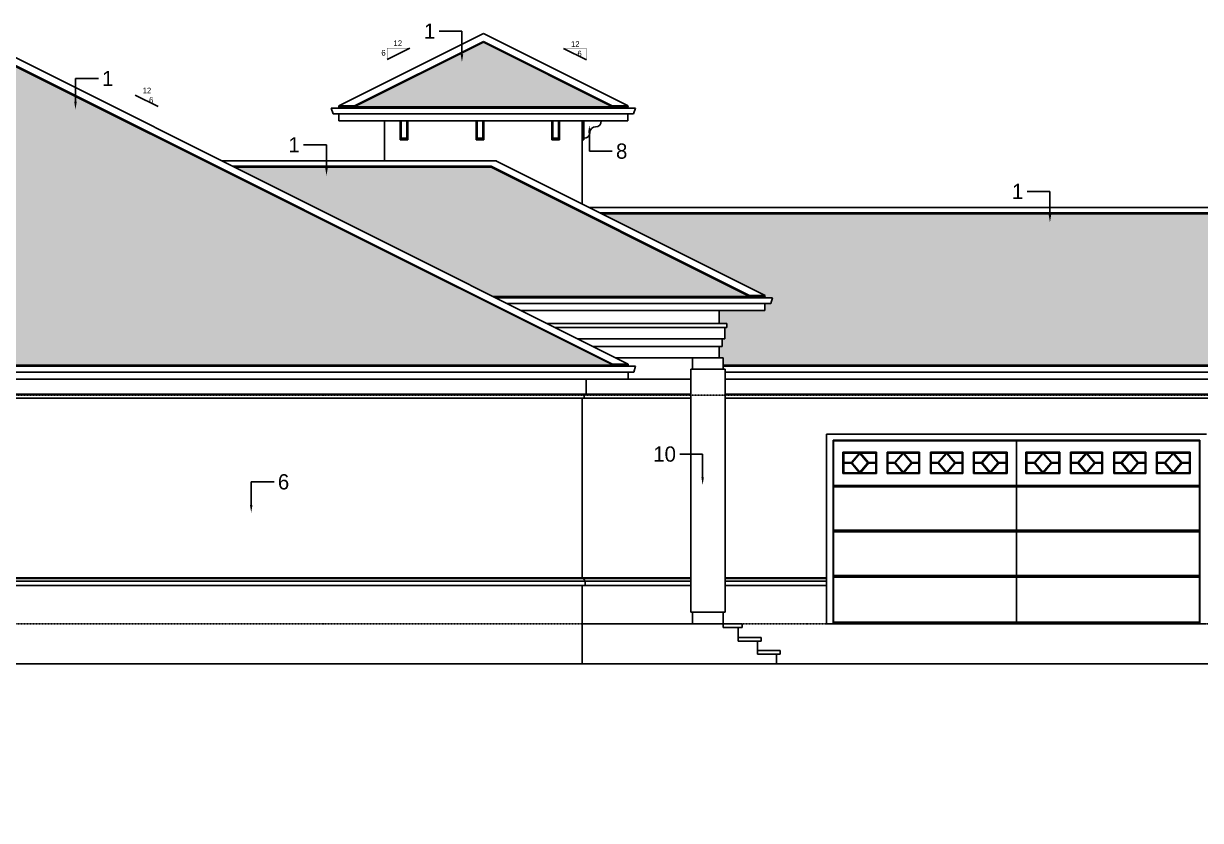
# Model space of a CAD drawing. Header units: inches. Extents: x 0 to 22102, y -19958 to 0.
# Drawn here: x 19097 to 19715, y -9898 to -9479 of the extents above; entities that cross this region are included whole.
import ezdxf
from ezdxf import colors
from ezdxf.entities.mleader import LeaderData, LeaderLine
from ezdxf.math import Vec2, Vec3

# ---------------------------------------------------------------- set-up
doc = ezdxf.new("R2010")
doc.units = ezdxf.units.IN
doc.header["$MEASUREMENT"] = 0
doc.linetypes.add('HIDDEN2', pattern=[0.1875, 0.125, -0.0625])
for name, color, linetype in [('2', 2, 'Continuous'), ('4', 4, 'Continuous'), ('6', 6, 'Continuous'), ('DOOR', 1, 'Continuous'), ('DOOR-INT', 2, 'Continuous'), ('KEY', 3, 'Continuous'), ('NOTES', 1, 'Continuous'), ('ROOF', 3, 'Continuous'), ('STAIR', 2, 'Continuous'), ('WINDOW GLASS', 4, 'Continuous')]:
    doc.layers.add(name, color=color, linetype=linetype)

msp = doc.modelspace()

# ---------------------------------------------------------------- hatches: boundary and pattern name
at = {"layer": 'STAIR'}
h = msp.add_hatch(dxfattribs=at)
h.set_pattern_fill('216', color=9, scale=30, pattern_type=2)
h.set_pattern_definition([(0, (0.9, 0), (7.5, 12), [13.2, -1.8]), (0, (0.9, 0.9), (7.5, 12), [13.2, -1.8]), (90, (14.1, 0), (-7.5, 12), [12, -12]), (90, (15.9, 0), (-7.5, 12), [12, -12])])
h.paths.add_polyline_path([(18062.5927, -9489.17411), (17994.57389, -9523.18352), (18130.35994, -9523.18352), (18130.33199, -9523.04376)])
h.paths.add_polyline_path([(17910.02557, -9556.04844), (17777.03492, -9622.54376), (17777.03492, -9622.57171), (18043.01621, -9622.57171), (18043.01621, -9622.54376)])
h.paths.add_polyline_path([(18141.81757, -9525.43534), (18141.38184, -9526.74253), (18138.38184, -9526.74253), (18138.38184, -9530.43352), (18129.83196, -9530.43352), (18129.73571, -9531.62054), (18129.14958, -9532.64998), (18128.15535, -9533.29403), (18126.97565, -9533.4517), (18125.8295, -9533.77241), (18124.85709, -9534.45864), (18124.17085, -9535.43106), (18123.85014, -9536.5772), (18123.69248, -9537.7569), (18123.04843, -9538.75114), (18122.01899, -9539.33726), (18120.83196, -9539.43352), (18120.83196, -9540.43352), (18119.83196, -9540.43352), (18119.83196, -9641.93796), (18247.32739, -9578.19025)])
h.paths.add_polyline_path([(18298.44866, -9603.75088), (18251.91133, -9580.48222), (18095.83991, -9658.51793), (18095.83991, -9658.54588), (18189.97669, -9658.54588), (18190.0326, -9658.51793), (18189.90837, -9658.02103)])
h.paths.add_polyline_path([(18303.0326, -9606.04285), (18198.08244, -9658.51793), (18198.08244, -9658.54588), (18407.98275, -9658.54588), (18407.98275, -9658.51793)])
h.paths.add_polyline_path([(17976.01109, -9995.08749), (17648.06797, -10159.05904), (17648.06797, -10159.087), (18303.9542, -10159.087), (18303.9542, -10159.05904)])
h.paths.add_polyline_path([(17932.50277, -10012.25771), (17889.49849, -10012.25771), (17595.89581, -10159.05904), (17595.89581, -10159.087), (17639.96222, -10159.087), (17640.01813, -10159.05904), (17639.8939, -10158.56214)])
h.paths.add_polyline_path([(17959.4368, -9998.79069), (17941.28587, -9989.71523), (17902.68551, -10009.01541), (17938.98737, -10009.01541)])
h.paths.add_polyline_path([(18077.16269, -9993.74233), (17982.48864, -9993.74233), (18312.12827, -10158.56214), (18312.00405, -10159.05904), (18312.05995, -10159.087), (18407.79613, -10159.087), (18407.79613, -10159.05904)])
h.paths.add_polyline_path([(19072.01302, -9493.20473), (18963.1809, -9493.20473), (18632.5545, -9658.51793), (18632.5545, -9658.54588), (18742.44875, -9658.54588), (18742.50465, -9658.51793), (18742.38043, -9658.02103)])
h.paths.add_polyline_path([(19078.50465, -9494.54285), (18750.5545, -9658.51793), (18750.5545, -9658.54588), (19406.45481, -9658.54588), (19406.45481, -9658.51793)])
h.paths.add_polyline_path([(19338.58266, -9489.17411), (19270.84336, -9523.04376), (19270.84336, -9523.07171), (19406.32196, -9523.07171), (19406.32196, -9523.04376)])
h.paths.add_polyline_path([(19342.63998, -9554.7068), (19208.00042, -9554.7068), (19343.73025, -9622.57171), (19478.3139, -9622.57171), (19478.3139, -9622.54376)])
h.paths.add_polyline_path([(19745.23693, -9579.14058), (19400.67541, -9579.14058), (19486.48797, -9622.04686), (19486.36375, -9622.54376), (19486.41965, -9622.57171), (19486.36375, -9622.68352), (19486.36375, -9623.24253), (19490.36375, -9623.24253), (19489.36375, -9626.24253), (19486.36375, -9626.24253), (19486.36375, -9629.93352), (19462.36375, -9629.93352), (19462.36375, -9636.80852), (19466.36375, -9636.80852), (19466.36375, -9638.80852), (19465.36375, -9638.80852), (19465.36375, -9644.80852), (19463.86375, -9644.80852), (19463.86375, -9648.80852), (19462.36375, -9648.80852), (19462.36375, -9654.80852), (19464.41373, -9654.80852), (19464.41373, -9658.54588), (19903.99164, -9658.54588), (19903.99164, -9658.51793)])
h.paths.add_polyline_path([(19415.3415, -10013.59935), (19283.17681, -10079.68169), (18785.63998, -10079.68169), (18734.51871, -10105.24233), (18710.51871, -10105.24233), (18602.88528, -10159.05904), (18602.88528, -10159.087), (19706.26089, -10159.087), (19706.26089, -10159.05904)])
h.paths.add_polyline_path([(19192.29425, -9989.71523), (19124.55495, -10023.58488), (19124.55495, -10023.61283), (19260.03355, -10023.61283), (19260.03355, -10023.58488)])
h.paths.add_polyline_path([(19322.87649, -10055.24791), (19244.08339, -10055.24791), (19244.08339, -10076.43939), (19280.49352, -10076.43939)], flags=17)
h.paths.add_polyline_path([(19567.69601, -9993.74585), (19455.0485, -9993.74585), (19419.92544, -10011.30738), (19714.43496, -10158.56214), (19714.31074, -10159.05904), (19714.36664, -10159.087), (19898.32241, -10159.087), (19898.32241, -10159.05904)])

# ---------------------------------------------------------------- linework, layer by layer
at = {"layer": '2', "linetype": 'HIDDEN2'}
for p, q in [((18551.31181, -9674.30852), (19986.51546, -9674.30852)), ((18551.31181, -9794.30852), (19986.51546, -9794.30852))]:
    msp.add_line(p, q, dxfattribs=at)
at = {"layer": '4'}
for p, q in [((19295.0012, -9540.43352), (19295.0012, -9530.43352)), ((19295.5012, -9530.43352), (19295.5012, -9539.43352)), ((19298.5012, -9530.43352), (19298.5012, -9539.43352)), ((19299.0012, -9530.43352), (19299.0012, -9540.43352)), ((19334.77929, -9540.43352), (19334.77929, -9530.43352)), ((19335.27929, -9530.43352), (19335.27929, -9539.43352)), ((19338.27929, -9530.43352), (19338.27929, -9539.43352)), ((19338.77929, -9530.43352), (19338.77929, -9540.43352)), ((19374.55738, -9530.43352), (19374.55738, -9540.43352)), ((19375.05738, -9539.43352), (19375.05738, -9530.43352)), ((19378.05738, -9530.43352), (19378.05738, -9539.43352)), ((19378.55738, -9530.43352), (19378.55738, -9540.43352)), ((19391.3718, -9540.43352), (19391.3718, -9530.43352)), ((19394.71069, -9535.43106), (19394.38999, -9536.5772)), ((19395.39693, -9534.45864), (19394.71069, -9535.43106)), ((19395.39693, -9534.45864), (19396.36934, -9533.77241)), ((19396.36934, -9533.77241), (19397.51549, -9533.4517)), ((19398.69519, -9533.29403), (19397.51549, -9533.4517)), ((19399.68942, -9532.64998), (19398.69519, -9533.29403)), ((19400.27555, -9531.62054), (19399.68942, -9532.64998)), ((19400.3718, -9530.43352), (19400.27555, -9531.62054)), ((19299.0012, -9540.43352), (19295.0012, -9540.43352)), ((19298.5012, -9539.43352), (19295.5012, -9539.43352)), ((19338.77929, -9540.43352), (19334.77929, -9540.43352)), ((19338.27929, -9539.43352), (19335.27929, -9539.43352)), ((19378.55738, -9540.43352), (19374.55738, -9540.43352)), ((19378.05738, -9539.43352), (19375.05738, -9539.43352)), ((19390.3718, -9540.43352), (19391.3718, -9540.43352)), ((19392.55883, -9539.33726), (19391.3718, -9539.43352)), ((19392.55883, -9539.33726), (19393.58827, -9538.75114)), ((19394.23232, -9537.7569), (19393.58827, -9538.75114)), ((19394.23232, -9537.7569), (19394.38999, -9536.5772)), ((19466.36375, -9636.80852), (19372.20386, -9636.80852)), ((19466.36375, -9638.80852), (19376.20386, -9638.80852)), ((19465.36375, -9638.80852), (19465.36375, -9644.80852)), ((19466.36375, -9636.80852), (19466.36375, -9638.80852)), ((19388.20386, -9644.80852), (19465.36375, -9644.80852)), ((19463.86375, -9648.80852), (19463.86375, -9644.80852)), ((19396.20386, -9648.80852), (19463.86375, -9648.80852)), ((19392.50465, -9673.90768), (19392.50465, -9665.90768)), ((19447.41373, -9665.90768), (19392.50465, -9665.90768)), ((19447.41373, -9673.90768), (18764.04489, -9673.90768)), ((19447.41373, -9675.90768), (18765.04489, -9675.90768)), ((19391.50465, -9675.90768), (19390.50465, -9675.90768)), ((19391.50465, -9675.90768), (19391.50465, -9673.90768)), ((19912.04148, -9673.90768), (19465.41373, -9673.90768)), ((19912.04148, -9675.90768), (19465.41373, -9675.90768)), ((19518.6218, -9794.30852), (19518.6218, -9694.80852)), ((19518.6218, -9694.80852), (19718.1218, -9694.80852)), ((18765.00465, -9771.97518), (19447.41373, -9771.97518)), ((19447.41373, -9774.30852), (18765.00465, -9774.30852)), ((19390.75465, -9770.30852), (18973.00465, -9770.30852)), ((19390.75465, -9770.64185), (18973.00465, -9770.64185)), ((19390.50465, -9770.30852), (19447.41373, -9770.30852)), ((19390.50465, -9774.30852), (19447.41373, -9774.30852)), ((19390.75465, -9770.30852), (19447.41373, -9770.30852)), ((19390.75465, -9770.30852), (19390.75465, -9770.64185)), ((19390.75465, -9770.64185), (19447.41373, -9770.64185)), ((19390.75465, -9770.64185), (19391.01347, -9770.68728)), ((19391.01347, -9770.68728), (19391.25465, -9770.82048)), ((19391.25465, -9770.82048), (19391.46176, -9771.03237)), ((19391.62068, -9771.30852), (19391.46176, -9771.03237)), ((19391.62068, -9771.30852), (19391.72058, -9771.63009)), ((19391.75465, -9771.97518), (19391.72058, -9771.63009)), ((19392.00465, -9774.30852), (19392.00465, -9771.97518)), ((19465.41373, -9770.30852), (19518.6218, -9770.30852)), ((19465.41373, -9770.64185), (19518.6218, -9770.64185)), ((19465.41373, -9771.97518), (19518.6218, -9771.97518)), ((19465.41373, -9774.30852), (19518.6218, -9774.30852)), ((19522.3718, -9794.30852), (19518.6218, -9794.30852)), ((19714.6218, -9794.30852), (19522.1218, -9794.30852)), ((19522.1218, -9794.30852), (19714.6218, -9794.30852)), ((19718.1218, -9794.30852), (19714.3718, -9794.30852))]:
    msp.add_line(p, q, dxfattribs=at)
at = {"layer": '6'}
for p, q in [((19286.79352, -9551.4645), (19286.79352, -9530.43352)), ((19390.3718, -9530.43352), (19390.3718, -9573.98877)), ((19462.36375, -9636.80852), (19462.36375, -9629.93352)), ((19462.36375, -9648.80852), (19462.36375, -9654.80852)), ((19408.20386, -9654.80852), (19462.36375, -9654.80852)), ((19464.41373, -9654.80852), (19408.20386, -9654.80852)), ((19448.41373, -9660.80852), (19448.41373, -9654.80852)), ((19464.41373, -9660.80852), (19464.41373, -9654.80852)), ((19465.41373, -9660.80852), (19447.41373, -9660.80852)), ((19447.41373, -9788.30852), (19447.41373, -9660.80852)), ((19465.41373, -9788.30852), (19465.41373, -9660.80852)), ((19390.50465, -9675.90768), (19390.50465, -9770.30852)), ((19390.50465, -9774.30852), (19390.50465, -9815.30852)), ((19447.41373, -9788.30852), (19465.41373, -9788.30852)), ((19448.41373, -9794.30852), (19448.41373, -9788.30852)), ((19464.41373, -9794.30852), (19464.41373, -9788.30852)), ((19390.50465, -9794.30852), (19464.41373, -9794.30852)), ((19464.41373, -9794.30852), (19474.36375, -9794.30852)), ((19464.41373, -9796.30852), (19464.41373, -9794.30852)), ((19474.36375, -9794.30852), (19474.36375, -9796.30852)), ((19474.36375, -9796.30852), (19464.41373, -9796.30852)), ((19472.36375, -9801.54183), (19472.36375, -9796.30852)), ((19472.36375, -9803.54183), (19472.37826, -9801.54183)), ((19484.36375, -9803.54183), (19472.36375, -9803.54183)), ((19472.37826, -9801.54183), (19484.36375, -9801.54183)), ((19482.36375, -9808.30852), (19482.36375, -9803.54183)), ((19484.36375, -9801.54183), (19484.36375, -9803.54183)), ((19482.36375, -9808.30852), (19494.36375, -9808.30852)), ((19482.36375, -9810.30852), (19482.36375, -9808.30852)), ((19494.36375, -9810.30852), (19482.36375, -9810.30852)), ((19492.36375, -9815.30852), (19492.36375, -9810.30852)), ((19494.36375, -9808.30852), (19494.36375, -9810.30852)), ((18766.50465, -9815.30852), (19390.50465, -9815.30852)), ((19492.36375, -9815.30852), (19390.50465, -9815.30852)), ((19492.36375, -9815.30852), (19912.04148, -9815.30852))]:
    msp.add_line(p, q, dxfattribs=at)
at = {"layer": 'DOOR', "color": 4, "linetype": 'Continuous', "lineweight": 25, "transparency": 33554687}
msp.add_line((19450.36375, -9794.30852), (19462.36375, -9794.30852), dxfattribs=at)
at = {"layer": 'DOOR', "color": 4, "linetype": 'Continuous', "lineweight": 18, "transparency": 33554687}
msp.add_line((19618.40725, -9793.43352), (19714.3718, -9793.43352), dxfattribs=at)
at = {"layer": 'DOOR-INT'}
for p, q in [((19522.1218, -9698.05852), (19714.6218, -9698.05852)), ((19522.1218, -9698.05852), (19522.1218, -9794.30852)), ((19522.3718, -9698.30852), (19522.3718, -9794.30852)), ((19714.3718, -9698.30852), (19522.3718, -9698.30852)), ((19618.33625, -9698.30852), (19618.33625, -9793.43352)), ((19618.40725, -9698.30852), (19618.40725, -9793.43352)), ((19714.3718, -9794.30852), (19714.3718, -9698.30852)), ((19714.6218, -9794.30852), (19714.6218, -9698.05852)), ((19544.96155, -9704.36674), (19527.19725, -9704.36674)), ((19527.19725, -9704.36674), (19527.19725, -9715.50905)), ((19544.51065, -9704.76173), (19527.69575, -9704.76173)), ((19527.69575, -9704.76173), (19527.69575, -9715.11405)), ((19531.68215, -9709.72545), (19536.02806, -9704.76173)), ((19531.68215, -9709.65795), (19535.90817, -9704.76173)), ((19536.16925, -9704.90396), (19531.98665, -9709.72545)), ((19536.16925, -9705.04518), (19532.11165, -9709.72545)), ((19540.35175, -9709.72545), (19536.16925, -9704.90396)), ((19536.16925, -9704.90396), (19536.16925, -9705.04518)), ((19540.22675, -9709.72545), (19536.16925, -9705.04518)), ((19540.65635, -9709.72545), (19536.31044, -9704.76173)), ((19540.65645, -9709.65795), (19536.43033, -9704.76173)), ((19544.51065, -9715.11405), (19544.51065, -9704.76173)), ((19544.96155, -9715.50905), (19544.96155, -9704.36674)), ((19550.54825, -9704.36674), (19567.37585, -9704.36674)), ((19550.54825, -9715.50905), (19550.54825, -9704.36674)), ((19550.89935, -9704.76173), (19567.05815, -9704.76173)), ((19550.89935, -9715.11405), (19550.89935, -9704.76173)), ((19554.48175, -9709.72545), (19558.82766, -9704.76173)), ((19558.70777, -9704.76173), (19554.48175, -9709.65795)), ((19558.96885, -9704.90396), (19554.78625, -9709.72545)), ((19558.96885, -9705.04518), (19554.91125, -9709.72545)), ((19558.96885, -9705.00987), (19558.96885, -9704.90396)), ((19563.15135, -9709.72545), (19558.96885, -9704.90396)), ((19558.96885, -9705.04518), (19563.02635, -9709.72545)), ((19559.11004, -9704.76173), (19563.45605, -9709.72545)), ((19563.45605, -9709.65795), (19559.22993, -9704.76173)), ((19567.05815, -9715.11405), (19567.05815, -9704.76173)), ((19567.37585, -9715.50905), (19567.37585, -9704.36674)), ((19573.29665, -9704.36674), (19590.12425, -9704.36674)), ((19573.29665, -9704.36674), (19573.29665, -9715.50905)), ((19573.61435, -9704.76173), (19589.77315, -9704.76173)), ((19573.61435, -9715.11405), (19573.61435, -9704.76173)), ((19581.44257, -9704.76173), (19577.21645, -9709.65795)), ((19581.56246, -9704.76173), (19577.21655, -9709.72545)), ((19581.70365, -9704.90396), (19577.52115, -9709.72545)), ((19581.70365, -9705.04518), (19577.64615, -9709.72545)), ((19581.70365, -9705.00987), (19581.70365, -9704.90396)), ((19585.88625, -9709.72545), (19581.70365, -9704.90396)), ((19585.76125, -9709.72545), (19581.70365, -9705.04518)), ((19581.84484, -9704.76173), (19586.19085, -9709.72545)), ((19581.96473, -9704.76173), (19586.19085, -9709.65795)), ((19589.77315, -9704.76173), (19589.77315, -9715.11405)), ((19590.12425, -9704.36674), (19590.12425, -9715.50905)), ((19613.47525, -9704.36674), (19595.71095, -9704.36674)), ((19595.71095, -9704.36674), (19595.71095, -9715.50905)), ((19612.97675, -9704.76173), (19596.16185, -9704.76173)), ((19596.16185, -9715.11405), (19596.16185, -9704.76173)), ((19604.24217, -9704.76173), (19600.01605, -9709.65795)), ((19600.01615, -9709.72545), (19604.36206, -9704.76173)), ((19600.32075, -9709.72545), (19604.50325, -9704.90396)), ((19604.50325, -9705.04518), (19600.44575, -9709.72545)), ((19608.68585, -9709.72545), (19604.50325, -9704.90396)), ((19604.50325, -9704.90396), (19604.50325, -9705.00987)), ((19608.56085, -9709.72545), (19604.50325, -9705.04518)), ((19608.99035, -9709.72545), (19604.64444, -9704.76173)), ((19604.76433, -9704.76173), (19608.99035, -9709.65795)), ((19612.97675, -9704.76173), (19612.97675, -9715.11405)), ((19613.47525, -9704.36674), (19613.47525, -9715.50905)), ((19641.03255, -9704.36674), (19623.26825, -9704.36674)), ((19623.26825, -9715.50905), (19623.26825, -9704.36674)), ((19640.58165, -9704.76173), (19623.76675, -9704.76173)), ((19623.76675, -9704.76173), (19623.76675, -9715.11405)), ((19632.09906, -9704.76173), (19627.75315, -9709.72545)), ((19627.75315, -9709.65795), (19631.97917, -9704.76173)), ((19632.24025, -9704.90396), (19628.05765, -9709.72545)), ((19628.18265, -9709.72545), (19632.24025, -9705.04518)), ((19632.24025, -9705.04518), (19632.24025, -9704.90396)), ((19636.42275, -9709.72545), (19632.24025, -9704.90396)), ((19636.29775, -9709.72545), (19632.24025, -9705.04518)), ((19632.38144, -9704.76173), (19636.72745, -9709.72545)), ((19636.72745, -9709.65795), (19632.50133, -9704.76173)), ((19640.58165, -9704.76173), (19640.58165, -9715.11405)), ((19641.03255, -9704.36674), (19641.03255, -9715.50905)), ((19663.44685, -9704.36674), (19646.61925, -9704.36674)), ((19646.61925, -9715.50905), (19646.61925, -9704.36674)), ((19646.97035, -9715.11405), (19646.97035, -9704.76173)), ((19663.12915, -9704.76173), (19646.97035, -9704.76173)), ((19654.89875, -9704.76173), (19650.55275, -9709.72545)), ((19650.55275, -9709.65795), (19654.77886, -9704.76173)), ((19655.03995, -9704.90396), (19650.85725, -9709.72545)), ((19650.98225, -9709.72545), (19655.03995, -9705.04518)), ((19655.03995, -9704.90396), (19655.03995, -9705.00987)), ((19659.22245, -9709.72545), (19655.03995, -9704.90396)), ((19655.03995, -9705.04518), (19659.09745, -9709.72545)), ((19655.18114, -9704.76173), (19659.52705, -9709.72545)), ((19659.52705, -9709.65795), (19655.30102, -9704.76173)), ((19663.12915, -9704.76173), (19663.12915, -9715.11405)), ((19663.44685, -9704.36674), (19663.44685, -9715.50905)), ((19669.36775, -9715.50905), (19669.36775, -9704.36674)), ((19686.19535, -9704.36674), (19669.36775, -9704.36674)), ((19685.84425, -9704.76173), (19669.68535, -9704.76173)), ((19669.68535, -9704.76173), (19669.68535, -9715.11405)), ((19673.28755, -9709.72545), (19677.63355, -9704.76173)), ((19677.51367, -9704.76173), (19673.28755, -9709.65795)), ((19677.77475, -9704.90396), (19673.59225, -9709.72545)), ((19677.77475, -9705.04518), (19673.71725, -9709.72545)), ((19677.77475, -9705.00987), (19677.77475, -9704.90396)), ((19681.95735, -9709.72545), (19677.77475, -9704.90396)), ((19677.77475, -9705.04518), (19681.83235, -9709.72545)), ((19677.91594, -9704.76173), (19682.26185, -9709.72545)), ((19682.26185, -9709.65795), (19678.03582, -9704.76173)), ((19685.84425, -9704.76173), (19685.84425, -9715.11405)), ((19686.19535, -9704.36674), (19686.19535, -9715.50905)), ((19691.78205, -9715.50905), (19691.78205, -9704.36674)), ((19709.54635, -9704.36674), (19691.78205, -9704.36674)), ((19709.04775, -9704.76173), (19692.23295, -9704.76173)), ((19692.23295, -9704.76173), (19692.23295, -9715.11405)), ((19696.08705, -9709.65795), (19700.31317, -9704.76173)), ((19700.43306, -9704.76173), (19696.08715, -9709.72545)), ((19696.39174, -9709.72545), (19700.57426, -9704.90396)), ((19696.51674, -9709.72545), (19700.57426, -9705.04518)), ((19704.75695, -9709.72545), (19700.57426, -9704.90396)), ((19700.57426, -9705.00987), (19700.57426, -9704.90396)), ((19704.63195, -9709.72545), (19700.57426, -9705.04518)), ((19705.06145, -9709.72545), (19700.71545, -9704.76173)), ((19705.06145, -9709.65795), (19700.83534, -9704.76173)), ((19709.04775, -9704.76173), (19709.04775, -9715.11405)), ((19709.54635, -9715.50905), (19709.54635, -9704.36674)), ((19531.68215, -9709.65795), (19527.69575, -9709.65795)), ((19531.68215, -9709.72545), (19527.69575, -9709.72545)), ((19527.69575, -9709.99191), (19531.68215, -9709.99191)), ((19527.69575, -9710.0594), (19531.68215, -9710.0594)), ((19531.68215, -9709.72545), (19531.68215, -9709.65795)), ((19536.03044, -9715.11405), (19531.68215, -9709.99191)), ((19531.68215, -9709.99191), (19531.68215, -9710.0594)), ((19535.91411, -9715.11405), (19531.68215, -9710.0594)), ((19531.98665, -9709.72545), (19531.98665, -9709.99191)), ((19531.98665, -9709.99191), (19536.16925, -9714.96876)), ((19532.11165, -9709.72545), (19532.11165, -9709.99191)), ((19536.16925, -9714.82754), (19532.11165, -9709.99191)), ((19536.16925, -9714.96876), (19540.35175, -9709.99191)), ((19540.22675, -9709.99191), (19536.16925, -9714.82754)), ((19540.65635, -9709.99191), (19536.30806, -9715.11405)), ((19536.43993, -9715.0955), (19540.65645, -9710.0594)), ((19540.22675, -9709.99191), (19540.22675, -9709.72545)), ((19540.35175, -9709.99191), (19540.35175, -9709.72545)), ((19540.65635, -9709.72545), (19540.65645, -9709.65795)), ((19544.51065, -9709.72545), (19540.65635, -9709.72545)), ((19540.65635, -9709.99191), (19540.65645, -9710.0594)), ((19540.65635, -9709.99191), (19544.51065, -9709.99191)), ((19540.65645, -9709.65795), (19544.51065, -9709.65795)), ((19544.51065, -9710.0594), (19540.65645, -9710.0594)), ((19550.89935, -9709.65795), (19554.48175, -9709.65795)), ((19554.48175, -9709.72545), (19550.89935, -9709.72545)), ((19550.89935, -9709.99191), (19554.48175, -9709.99191)), ((19550.89935, -9710.0594), (19554.48175, -9710.0594)), ((19554.48175, -9709.72545), (19554.48175, -9709.65795)), ((19554.48175, -9709.99191), (19554.48175, -9710.0594)), ((19558.83004, -9715.11405), (19554.48175, -9709.99191)), ((19554.48175, -9710.0594), (19558.71371, -9715.11405)), ((19554.78625, -9709.72545), (19554.78625, -9709.99191)), ((19558.96885, -9714.96876), (19554.78625, -9709.99191)), ((19554.91125, -9709.72545), (19554.91125, -9709.99191)), ((19558.96885, -9714.82754), (19554.91125, -9709.99191)), ((19563.15135, -9709.99191), (19558.96885, -9714.96876)), ((19558.96885, -9714.82754), (19563.02635, -9709.99191)), ((19563.45605, -9709.99191), (19559.10766, -9715.11405)), ((19559.22399, -9715.11405), (19563.45605, -9710.0594)), ((19563.02635, -9709.99191), (19563.02635, -9709.72545)), ((19563.15135, -9709.72545), (19563.15135, -9709.99191)), ((19563.45605, -9709.72545), (19563.45605, -9709.65795)), ((19563.45605, -9709.65795), (19567.05815, -9709.65795)), ((19567.05815, -9709.72545), (19563.45605, -9709.72545)), ((19563.45605, -9710.0594), (19563.45605, -9709.99191)), ((19563.45605, -9709.99191), (19567.05815, -9709.99191)), ((19567.05815, -9710.0594), (19563.45605, -9710.0594)), ((19573.61435, -9709.65795), (19577.21645, -9709.65795)), ((19577.21655, -9709.72545), (19573.61435, -9709.72545)), ((19573.61435, -9709.99191), (19577.21655, -9709.99191)), ((19577.21645, -9710.0594), (19573.61435, -9710.0594)), ((19577.21655, -9709.72545), (19577.21645, -9709.65795)), ((19577.21645, -9710.0594), (19577.21655, -9709.99191)), ((19581.44851, -9715.11405), (19577.21645, -9710.0594)), ((19581.56484, -9715.11405), (19577.21655, -9709.99191)), ((19577.21907, -9709.655), (19577.35671, -9709.49553)), ((19577.52115, -9709.72545), (19577.52115, -9709.99191)), ((19577.52115, -9709.99191), (19581.70365, -9714.96876)), ((19577.64615, -9709.99191), (19577.64615, -9709.72545)), ((19581.70365, -9714.82754), (19577.64615, -9709.99191)), ((19581.70365, -9714.96876), (19585.88625, -9709.99191)), ((19581.70365, -9714.82754), (19585.76125, -9709.99191)), ((19586.19085, -9709.99191), (19581.85945, -9715.09404)), ((19581.95879, -9715.11405), (19586.19085, -9710.0594)), ((19585.76125, -9709.99191), (19585.76125, -9709.72545)), ((19585.88625, -9709.99191), (19585.88625, -9709.72545)), ((19586.19085, -9709.65795), (19586.19085, -9709.72545)), ((19589.77315, -9709.65795), (19586.19085, -9709.65795)), ((19589.77315, -9709.72545), (19586.19085, -9709.72545)), ((19586.19085, -9709.99191), (19589.77315, -9709.99191)), ((19586.19085, -9709.99191), (19586.19085, -9710.0594)), ((19586.19085, -9710.0594), (19589.77315, -9710.0594)), ((19596.16185, -9709.65795), (19600.01605, -9709.65795)), ((19600.01615, -9709.72545), (19596.16185, -9709.72545)), ((19596.16185, -9709.99191), (19600.01615, -9709.99191)), ((19600.01605, -9710.0594), (19596.16185, -9710.0594)), ((19600.01605, -9709.65795), (19600.01615, -9709.72545)), ((19600.01605, -9710.0594), (19600.01615, -9709.99191)), ((19604.24811, -9715.11405), (19600.01605, -9710.0594)), ((19600.01615, -9709.99191), (19604.36444, -9715.11405)), ((19600.32075, -9709.99191), (19600.32075, -9709.72545)), ((19600.32075, -9709.99191), (19604.50325, -9714.96876)), ((19600.44575, -9709.99191), (19600.44575, -9709.72545)), ((19600.44575, -9709.99191), (19604.50325, -9714.82754)), ((19608.68585, -9709.99191), (19604.50325, -9714.96876)), ((19604.5191, -9714.80865), (19608.56085, -9709.99191)), ((19608.99035, -9709.99191), (19604.64206, -9715.11405)), ((19604.75839, -9715.11405), (19608.99035, -9710.0594)), ((19608.56085, -9709.99191), (19608.56085, -9709.72545)), ((19608.68585, -9709.99191), (19608.68585, -9709.72545)), ((19608.99035, -9709.72545), (19608.99035, -9709.65795)), ((19612.97675, -9709.65795), (19608.99035, -9709.65795)), ((19608.99035, -9709.72545), (19612.97675, -9709.72545)), ((19608.99035, -9710.0594), (19608.99035, -9709.99191)), ((19608.99035, -9709.99191), (19612.97675, -9709.99191)), ((19608.99035, -9710.0594), (19612.97675, -9710.0594)), ((19623.76675, -9709.65795), (19627.75315, -9709.65795)), ((19623.76675, -9709.72545), (19627.75315, -9709.72545)), ((19623.76675, -9709.99191), (19627.75315, -9709.99191)), ((19627.75315, -9710.0594), (19623.76675, -9710.0594)), ((19627.75315, -9709.65795), (19627.75315, -9709.72545)), ((19632.10143, -9715.11405), (19627.75315, -9709.99191)), ((19627.75315, -9709.99191), (19627.75315, -9710.0594)), ((19631.98511, -9715.11405), (19627.75315, -9710.0594)), ((19628.05765, -9709.99191), (19628.05765, -9709.72545)), ((19628.05765, -9709.99191), (19632.24025, -9714.96876)), ((19628.18265, -9709.72545), (19628.18265, -9709.99191)), ((19628.18265, -9709.99191), (19632.24025, -9714.82754)), ((19636.42275, -9709.99191), (19632.24025, -9714.96876)), ((19632.24025, -9714.82754), (19636.29775, -9709.99191)), ((19632.37906, -9715.11405), (19636.72745, -9709.99191)), ((19632.49539, -9715.11405), (19636.72745, -9710.0594)), ((19636.29775, -9709.99191), (19636.29775, -9709.72545)), ((19636.42275, -9709.72545), (19636.42275, -9709.99191)), ((19636.72745, -9709.65795), (19636.72745, -9709.72545)), ((19640.58165, -9709.65795), (19636.72745, -9709.65795)), ((19636.72745, -9709.72545), (19640.58165, -9709.72545)), ((19636.72745, -9710.0594), (19636.72745, -9709.99191)), ((19636.72745, -9709.99191), (19640.58165, -9709.99191)), ((19636.72745, -9710.0594), (19640.58165, -9710.0594)), ((19650.55275, -9709.65795), (19646.97035, -9709.65795)), ((19650.55275, -9709.72545), (19646.97035, -9709.72545)), ((19646.97035, -9709.99191), (19650.55275, -9709.99191)), ((19650.55275, -9710.0594), (19646.97035, -9710.0594)), ((19650.55275, -9709.65795), (19650.55275, -9709.72545)), ((19654.90113, -9715.11405), (19650.55275, -9709.99191)), ((19650.55275, -9709.99191), (19650.55275, -9710.0594)), ((19650.55275, -9710.0594), (19654.7848, -9715.11405)), ((19650.85725, -9709.99191), (19650.85725, -9709.72545)), ((19650.85725, -9709.99191), (19655.03995, -9714.96876)), ((19650.98225, -9709.72545), (19650.98225, -9709.99191)), ((19655.03995, -9714.82754), (19650.98225, -9709.99191)), ((19659.22245, -9709.99191), (19655.03995, -9714.96876)), ((19659.09745, -9709.99191), (19655.03995, -9714.82754)), ((19655.17876, -9715.11405), (19659.52705, -9709.99191)), ((19655.29508, -9715.11405), (19659.52705, -9710.0594)), ((19659.09745, -9709.72545), (19659.09745, -9709.99191)), ((19659.22245, -9709.72545), (19659.22245, -9709.99191)), ((19659.52705, -9709.72545), (19659.52705, -9709.65795)), ((19659.52705, -9709.65795), (19663.12915, -9709.65795)), ((19663.12915, -9709.72545), (19659.52705, -9709.72545)), ((19659.52705, -9710.0594), (19659.52705, -9709.99191)), ((19659.52705, -9709.99191), (19663.12915, -9709.99191)), ((19663.12915, -9710.0594), (19659.52705, -9710.0594)), ((19669.68535, -9709.65795), (19673.28755, -9709.65795)), ((19673.28755, -9709.72545), (19669.68535, -9709.72545)), ((19669.68535, -9709.99191), (19673.28755, -9709.99191)), ((19669.68535, -9710.0594), (19673.28755, -9710.0594)), ((19673.28755, -9709.72545), (19673.28755, -9709.65795)), ((19677.63593, -9715.11405), (19673.28755, -9709.99191)), ((19673.28755, -9709.99191), (19673.28755, -9710.0594)), ((19673.28755, -9710.0594), (19677.5196, -9715.11405)), ((19673.59225, -9709.99191), (19673.59225, -9709.72545)), ((19673.59225, -9709.99191), (19677.77475, -9714.96876)), ((19673.71725, -9709.72545), (19673.71725, -9709.99191)), ((19673.71725, -9709.99191), (19677.77475, -9714.82754)), ((19681.95735, -9709.99191), (19677.77475, -9714.96876)), ((19681.83235, -9709.99191), (19677.77475, -9714.82754)), ((19682.26185, -9709.99191), (19677.91356, -9715.11405)), ((19682.26185, -9710.0594), (19678.02989, -9715.11405)), ((19681.83235, -9709.99191), (19681.83235, -9709.72545)), ((19681.95735, -9709.72545), (19681.95735, -9709.99191)), ((19682.26185, -9709.72545), (19682.26185, -9709.65795)), ((19682.26185, -9709.65795), (19685.84425, -9709.65795)), ((19685.84425, -9709.72545), (19682.26185, -9709.72545)), ((19682.26185, -9709.99191), (19682.26185, -9710.0594)), ((19682.26185, -9709.99191), (19685.84425, -9709.99191)), ((19685.84425, -9710.0594), (19682.26185, -9710.0594)), ((19692.23295, -9709.65795), (19696.08705, -9709.65795)), ((19696.08715, -9709.72545), (19692.23295, -9709.72545)), ((19692.23295, -9709.99191), (19696.08715, -9709.99191)), ((19696.08705, -9710.0594), (19692.23295, -9710.0594)), ((19696.08705, -9709.65795), (19696.08715, -9709.72545)), ((19696.08715, -9709.99191), (19696.08705, -9710.0594)), ((19700.31911, -9715.11405), (19696.08705, -9710.0594)), ((19696.22732, -9710.22685), (19696.08712, -9710.0594)), ((19700.43544, -9715.11405), (19696.08715, -9709.99191)), ((19696.08965, -9709.65502), (19696.22732, -9709.49553)), ((19696.39174, -9709.72545), (19696.39174, -9709.99191)), ((19700.57426, -9714.96876), (19696.39174, -9709.99191)), ((19696.51674, -9709.72545), (19696.51674, -9709.99191)), ((19700.57426, -9714.82754), (19696.51674, -9709.99191)), ((19700.57426, -9714.96876), (19704.75695, -9709.99191)), ((19700.57426, -9714.82754), (19704.63195, -9709.99191)), ((19705.06145, -9709.99191), (19700.73006, -9715.09404)), ((19700.8294, -9715.11405), (19705.06145, -9710.0594)), ((19704.63195, -9709.99191), (19704.63195, -9709.72545)), ((19704.75695, -9709.99191), (19704.75695, -9709.72545)), ((19705.06145, -9709.72545), (19705.06145, -9709.65795)), ((19705.06145, -9709.65795), (19709.04775, -9709.65795)), ((19705.06145, -9709.72545), (19709.04775, -9709.72545)), ((19705.06145, -9709.99191), (19709.04775, -9709.99191)), ((19705.06145, -9709.99191), (19705.06145, -9710.0594)), ((19709.04775, -9710.0594), (19705.06145, -9710.0594)), ((19544.96155, -9715.50905), (19527.19725, -9715.50905)), ((19544.51065, -9715.11405), (19527.69575, -9715.11405)), ((19536.16925, -9714.86284), (19536.16925, -9714.96876)), ((19550.54825, -9715.50905), (19567.37585, -9715.50905)), ((19550.89935, -9715.11405), (19567.05815, -9715.11405)), ((19558.96885, -9714.96876), (19558.96885, -9714.86284)), ((19573.29665, -9715.50905), (19590.12425, -9715.50905)), ((19573.61435, -9715.11405), (19589.77315, -9715.11405)), ((19581.70365, -9714.86284), (19581.70365, -9714.96876)), ((19595.71095, -9715.50905), (19613.47525, -9715.50905)), ((19596.16185, -9715.11405), (19612.97675, -9715.11405)), ((19604.50325, -9714.86284), (19604.50325, -9714.96876)), ((19641.03255, -9715.50905), (19623.26825, -9715.50905)), ((19623.76675, -9715.11405), (19640.58165, -9715.11405)), ((19632.24025, -9714.96876), (19632.24025, -9714.86284)), ((19646.61925, -9715.50905), (19663.44685, -9715.50905)), ((19646.97035, -9715.11405), (19663.12915, -9715.11405)), ((19655.03995, -9714.86284), (19655.03995, -9714.96876)), ((19669.36775, -9715.50905), (19686.19535, -9715.50905)), ((19685.84425, -9715.11405), (19669.68535, -9715.11405)), ((19677.77475, -9714.96876), (19677.77475, -9714.86284)), ((19709.54635, -9715.50905), (19691.78205, -9715.50905)), ((19709.04775, -9715.11405), (19692.23295, -9715.11405)), ((19700.57426, -9714.96876), (19700.57426, -9714.86284)), ((19618.33625, -9721.71301), (19522.3718, -9721.71301)), ((19618.33625, -9722.51409), (19522.3718, -9722.51409)), ((19522.38608, -9722.08445), (19618.33625, -9722.08445)), ((19618.40725, -9721.71301), (19714.3718, -9721.71301)), ((19618.40725, -9722.08445), (19714.3718, -9722.08445)), ((19618.40725, -9722.51409), (19714.3718, -9722.51409)), ((19618.33625, -9745.30514), (19522.3718, -9745.30514)), ((19714.3718, -9745.30514), (19618.40725, -9745.30514)), ((19618.33625, -9745.66741), (19522.3718, -9745.66741)), ((19522.3718, -9746.09705), (19618.33625, -9746.09705)), ((19618.40725, -9745.66741), (19714.3718, -9745.66741)), ((19618.40725, -9746.09705), (19714.3718, -9746.09705)), ((19618.33625, -9769.02524), (19522.3718, -9769.02524)), ((19522.3718, -9769.81726), (19714.6218, -9769.81726)), ((19618.33625, -9769.3875), (19522.38312, -9769.3875)), ((19714.3718, -9769.02524), (19618.40725, -9769.02524)), ((19618.40725, -9769.3875), (19714.3718, -9769.3875)), ((19618.40725, -9769.81726), (19714.3718, -9769.81726)), ((19714.6218, -9793.55852), (19522.1218, -9793.55852)), ((19618.33625, -9793.43352), (19522.3718, -9793.43352))]:
    msp.add_line(p, q, dxfattribs=at)
at = {"layer": 'NOTES', "color": 5}
for p, q in [((19288.04885, -9498.27225), (19300.04885, -9492.27225)), ((19392.65285, -9498.4331), (19380.65285, -9492.4331)), ((19167.87837, -9522.84061), (19155.87837, -9516.84061))]:
    msp.add_line(p, q, dxfattribs=at)
at = {"layer": 'NOTES', "color": 5, "const_width": 0.125}
for points in [[(19288.04885, -9498.27225), (19288.04885, -9492.27225), (19300.04885, -9492.27225)], [(19392.65285, -9498.4331), (19392.65285, -9492.4331), (19380.65285, -9492.4331)], [(19167.87837, -9522.84061), (19167.87837, -9516.84061), (19155.87837, -9516.84061)]]:
    msp.add_lwpolyline(points, dxfattribs=at)
at = {"layer": 'ROOF', "transparency": 33554687}
for p, q in [((19338.58266, -9484.59017), (19262.66929, -9522.54686)), ((19414.49603, -9522.54686), (19338.58266, -9484.59017)), ((19078.50465, -9489.95891), (19414.62888, -9658.02103)), ((19338.58266, -9489.17411), (19270.84336, -9523.04376)), ((19270.94274, -9522.54686), (19338.58266, -9488.7269)), ((19406.22258, -9522.54686), (19338.58266, -9488.7269)), ((19338.58266, -9488.7269), (19338.58266, -9489.17411)), ((19406.32196, -9523.04376), (19338.58266, -9489.17411)), ((19406.35543, -9658.02103), (19078.50465, -9494.09564)), ((19406.45481, -9658.51793), (19078.50465, -9494.54285)), ((19270.94274, -9522.54686), (19262.66929, -9522.54686)), ((19262.66929, -9522.54686), (19262.79352, -9523.04376)), ((19262.79352, -9523.04376), (19262.73762, -9523.07171)), ((19414.4277, -9523.07171), (19262.73762, -9523.07171)), ((19262.73762, -9523.07171), (19262.79352, -9523.18352)), ((19270.84336, -9523.04376), (19270.94274, -9522.54686)), ((19406.22258, -9522.54686), (19406.32196, -9523.04376)), ((19414.49603, -9522.54686), (19406.22258, -9522.54686)), ((19414.3718, -9523.04376), (19414.49603, -9522.54686)), ((19414.4277, -9523.07171), (19414.3718, -9523.04376)), ((19414.4277, -9523.07171), (19414.3718, -9523.18352)), ((19414.3718, -9523.18352), (19262.79352, -9523.18352)), ((19262.79352, -9523.18352), (19262.79352, -9523.74253)), ((19262.79352, -9530.43352), (19262.79352, -9526.74253)), ((19414.3718, -9523.18352), (19414.3718, -9523.74253)), ((19414.3718, -9526.74253), (19414.3718, -9530.43352)), ((19414.3718, -9530.43352), (19262.79352, -9530.43352)), ((19201.51583, -9551.4645), (19345.43506, -9551.4645)), ((19345.39779, -9551.50177), (19486.48797, -9622.04686)), ((19207.106, -9554.25959), (19342.63998, -9554.25959)), ((19342.63998, -9554.7068), (19208.00042, -9554.7068)), ((19342.63998, -9554.25959), (19478.21452, -9622.04686)), ((19342.63998, -9554.25959), (19342.63998, -9554.7068)), ((19478.3139, -9622.54376), (19342.63998, -9554.7068)), ((19394.19082, -9575.89828), (19748.03202, -9575.89828)), ((19745.23693, -9578.69336), (19399.78099, -9578.69336)), ((19745.23693, -9579.14058), (19400.67541, -9579.14058)), ((19343.73025, -9622.57171), (19486.41965, -9622.57171)), ((19343.95386, -9622.68352), (19486.36375, -9622.68352)), ((19478.21452, -9622.04686), (19478.3139, -9622.54376)), ((19486.48797, -9622.04686), (19478.21452, -9622.04686)), ((19486.36375, -9622.54376), (19486.48797, -9622.04686)), ((19486.36375, -9622.54376), (19486.41965, -9622.57171)), ((19486.41965, -9622.57171), (19486.36375, -9622.68352)), ((19486.36375, -9622.68352), (19486.36375, -9623.24253)), ((19486.36375, -9626.24253), (19486.36375, -9629.93352)), ((19486.36375, -9629.93352), (19358.45386, -9629.93352)), ((18624.44875, -9658.54588), (19414.56056, -9658.54588)), ((19414.50465, -9658.65768), (18624.50465, -9658.65768)), ((19406.35543, -9658.02103), (19406.45481, -9658.51793)), ((19414.62888, -9658.02103), (19406.35543, -9658.02103)), ((19414.62888, -9658.02103), (19414.50465, -9658.51793)), ((19414.56056, -9658.54588), (19414.50465, -9658.51793)), ((19414.50465, -9658.65768), (19414.56056, -9658.54588)), ((19414.50465, -9658.65768), (19414.50465, -9659.2167)), ((19464.41373, -9658.54588), (19936.09738, -9658.54588)), ((19936.04148, -9658.65768), (19464.41373, -9658.65768)), ((19414.50465, -9662.2167), (19414.50465, -9665.90768)), ((18624.50465, -9665.90768), (19414.50465, -9665.90768)), ((19936.04148, -9665.90768), (19465.41373, -9665.90768))]:
    msp.add_line(p, q, dxfattribs=at)
at = {"layer": 'ROOF'}
for p, q in [((19270.84336, -9523.04376), (19270.84336, -9523.07171)), ((19406.32196, -9523.04376), (19406.32196, -9523.04376)), ((19406.32196, -9523.04376), (19406.32196, -9523.07171)), ((19478.3139, -9622.54376), (19478.3139, -9622.57171)), ((19406.45481, -9658.51793), (19406.45481, -9658.54588))]:
    msp.add_line(p, q, dxfattribs=at)
at = {"layer": 'WINDOW GLASS', "linetype": 'ByBlock'}
for p, q in [((19418.3718, -9523.74253), (19258.79352, -9523.74253)), ((19258.79352, -9523.74253), (19259.79352, -9526.74253)), ((19259.79352, -9526.74253), (19417.3718, -9526.74253)), ((19418.3718, -9523.74253), (19417.3718, -9526.74253)), ((19490.36375, -9623.24253), (19345.07189, -9623.24253)), ((19351.07189, -9626.24253), (19489.36375, -9626.24253)), ((19490.36375, -9623.24253), (19489.36375, -9626.24253)), ((19418.50465, -9659.2167), (18620.50465, -9659.2167)), ((18621.50465, -9662.2167), (19417.50465, -9662.2167)), ((19417.50465, -9662.2167), (19418.50465, -9659.2167)), ((19940.04148, -9659.2167), (19464.41373, -9659.2167)), ((19465.41373, -9662.2167), (19939.04148, -9662.2167))]:
    msp.add_line(p, q, dxfattribs=at)

# ---------------------------------------------------------------- texts
at = {"layer": 'NOTES', "char_height": 3, "attachment_point": 1}
for s, width, insert in [('\\pxsm1,qr;12\\P\\pq*;{\\Ftxt|c129;6}', 10.8630921, (19285.06512, -9488.16038)), ('12\\P\\pxsm1;{\\Ftxt|c129;   6}', 12.9381013, (19384.59733, -9488.58421)), ('12\\P\\pxsm1;{\\Ftxt|c129;   6}', 12.9381013, (19159.82285, -9512.99173))]:
    msp.add_mtext_dynamic_manual_height_columns(s, width=width, gutter_width=1, heights=[0], dxfattribs=dict(at, insert=insert))

# ---------------------------------------------------------------- leaders
at = {"layer": 'KEY'}
ml = msp.add_multileader_mtext('Standard', dxfattribs=at)
ml.set_content('1', color=256)
ml.set_leader_properties()
ml.build(insert=Vec2(0, 0))
ml.multileader.update_dxf_attribs({"has_text_frame": 1, "text_left_attachment_type": 2, "text_right_attachment_type": 2, "dogleg_length": 12})
ctx = ml.context
ctx.base_point, ctx.char_height, ctx.plane_origin = Vec3(19308.6871, -9483.31854), 8, Vec3(19327.35377, -9495.53794)
ctx.left_attachment, ctx.right_attachment, ctx.text_align_type = 2, 2, 2
notes = []
notes.append((ctx, [(0, (1, 1, 0), (19327.35377, -9483.31854), (-1, 0), 12, [(0, [(19327.35377, -9499.53794)], 0, [])])]))
ctx.mtext.insert, ctx.mtext.alignment, ctx.mtext.flow_direction = Vec3(19313.35377, -9479.31854), 3, 5
ml = msp.add_multileader_mtext('Standard', dxfattribs=at)
ml.set_content('1', color=256)
ml.set_leader_properties()
ml.build(insert=Vec2(0, 0))
ml.multileader.update_dxf_attribs({"has_text_frame": 1, "text_left_attachment_type": 2, "text_right_attachment_type": 2, "dogleg_length": 12})
ctx = ml.context
ctx.base_point, ctx.char_height, ctx.plane_origin = Vec3(19136.55064, -9508.17006), 8, Vec3(19124.55064, -9520.38945)
ctx.left_attachment, ctx.right_attachment = 2, 2
notes.append((ctx, [(0, (1, 1, 0), (19124.55064, -9508.17006), (1, 0), 12, [(0, [(19124.55064, -9524.38945)], 0, [])])]))
ctx.mtext.insert, ctx.mtext.flow_direction = Vec3(19138.55064, -9504.17006), 5
ml = msp.add_multileader_mtext('Standard', dxfattribs=at)
ml.set_content('{\\Ftxt|c129;8}', color=256)
ml.set_leader_properties()
ml.build(insert=Vec2(0, 0))
ml.multileader.update_dxf_attribs({"has_text_frame": 1, "text_left_attachment_type": 2, "text_right_attachment_type": 2, "dogleg_length": 12})
ctx = ml.context
ctx.base_point, ctx.char_height, ctx.plane_origin = Vec3(19406.20193, -9546.29012), 8, Vec3(19394.20193, -9558.50951)
ctx.left_attachment, ctx.right_attachment = 2, 2
notes.append((ctx, [(0, (1, 1, 0), (19394.20193, -9546.29012), (1, 0), 12, [(0, [(19394.20193, -9532.64187)], 0, [])])]))
ctx.mtext.insert, ctx.mtext.flow_direction = Vec3(19408.20193, -9542.29012), 5
ml = msp.add_multileader_mtext('Standard', dxfattribs=at)
ml.set_content('1', color=256)
ml.set_leader_properties()
ml.build(insert=Vec2(0, 0))
ml.multileader.update_dxf_attribs({"has_text_frame": 1, "text_left_attachment_type": 2, "text_right_attachment_type": 2, "dogleg_length": 12})
ctx = ml.context
ctx.base_point, ctx.char_height, ctx.plane_origin = Vec3(19237.60119, -9542.96418), 8, Vec3(19256.26786, -9555.18358)
ctx.left_attachment, ctx.right_attachment, ctx.text_align_type = 2, 2, 2
notes.append((ctx, [(0, (1, 1, 0), (19256.26786, -9542.96418), (-1, 0), 12, [(0, [(19256.26786, -9559.18358)], 0, [])])]))
ctx.mtext.insert, ctx.mtext.alignment, ctx.mtext.flow_direction = Vec3(19242.26786, -9538.96418), 3, 5
ml = msp.add_multileader_mtext('Standard', dxfattribs=at)
ml.set_content('1', color=256)
ml.set_leader_properties()
ml.build(insert=Vec2(0, 0))
ml.multileader.update_dxf_attribs({"has_text_frame": 1, "text_left_attachment_type": 2, "text_right_attachment_type": 2, "dogleg_length": 12})
ctx = ml.context
ctx.base_point, ctx.char_height, ctx.plane_origin = Vec3(19617.22839, -9567.42982), 8, Vec3(19635.89506, -9579.64922)
ctx.left_attachment, ctx.right_attachment, ctx.text_align_type = 2, 2, 2
notes.append((ctx, [(0, (1, 1, 0), (19635.89506, -9567.42982), (-1, 0), 12, [(0, [(19635.89506, -9583.64922)], 0, [])])]))
ctx.mtext.insert, ctx.mtext.alignment, ctx.mtext.flow_direction = Vec3(19621.89506, -9563.42982), 3, 5
ml = msp.add_multileader_mtext('Standard', dxfattribs=at)
ml.set_content('{\\Ftxt|c129;10}', color=256)
ml.set_leader_properties()
ml.build(insert=Vec2(0, 0))
ml.multileader.update_dxf_attribs({"has_text_frame": 1, "text_left_attachment_type": 2, "text_right_attachment_type": 2, "dogleg_length": 12})
ctx = ml.context
ctx.base_point, ctx.char_height, ctx.plane_origin = Vec3(19428.30639, -9705.25976), 8, Vec3(19453.63972, -9717.47916)
ctx.left_attachment, ctx.right_attachment, ctx.text_align_type = 2, 2, 2
notes.append((ctx, [(0, (1, 1, 0), (19453.63972, -9705.25976), (-1, 0), 12, [(0, [(19453.63972, -9721.47916)], 0, [])])]))
ctx.mtext.insert, ctx.mtext.alignment, ctx.mtext.flow_direction = Vec3(19439.63972, -9701.25976), 3, 5
ml = msp.add_multileader_mtext('Standard', dxfattribs=at)
ml.set_content('{\\Ftxt|c129;6}', color=256)
ml.set_leader_properties()
ml.build(insert=Vec2(0, 0))
ml.multileader.update_dxf_attribs({"has_text_frame": 1, "text_left_attachment_type": 2, "text_right_attachment_type": 2, "dogleg_length": 12})
ctx = ml.context
ctx.base_point, ctx.char_height, ctx.plane_origin = Vec3(19228.76072, -9719.8486), 8, Vec3(19216.76072, -9732.06799)
ctx.left_attachment, ctx.right_attachment = 2, 2
notes.append((ctx, [(0, (1, 1, 0), (19216.76072, -9719.8486), (1, 0), 12, [(0, [(19216.76072, -9736.06799)], 0, [])])]))
ctx.mtext.insert, ctx.mtext.flow_direction = Vec3(19230.76072, -9715.8486), 5
for ctx, leaders in notes:
    for number, flags, end, landing, length, lines in leaders:
        leader = LeaderData()
        leader.index, (leader.has_last_leader_line, leader.has_dogleg_vector, leader.attachment_direction) = number, flags
        leader.last_leader_point, leader.dogleg_vector, leader.dogleg_length = Vec3(end), Vec3(landing), length
        for number, points, colour, breaks in lines:
            line = LeaderLine()
            line.index, line.vertices, line.color, line.breaks = number, Vec3.list(points), colors.encode_raw_color(colour), breaks
            leader.lines.append(line)
        ctx.leaders.append(leader)

doc.saveas('drawing.dxf')
